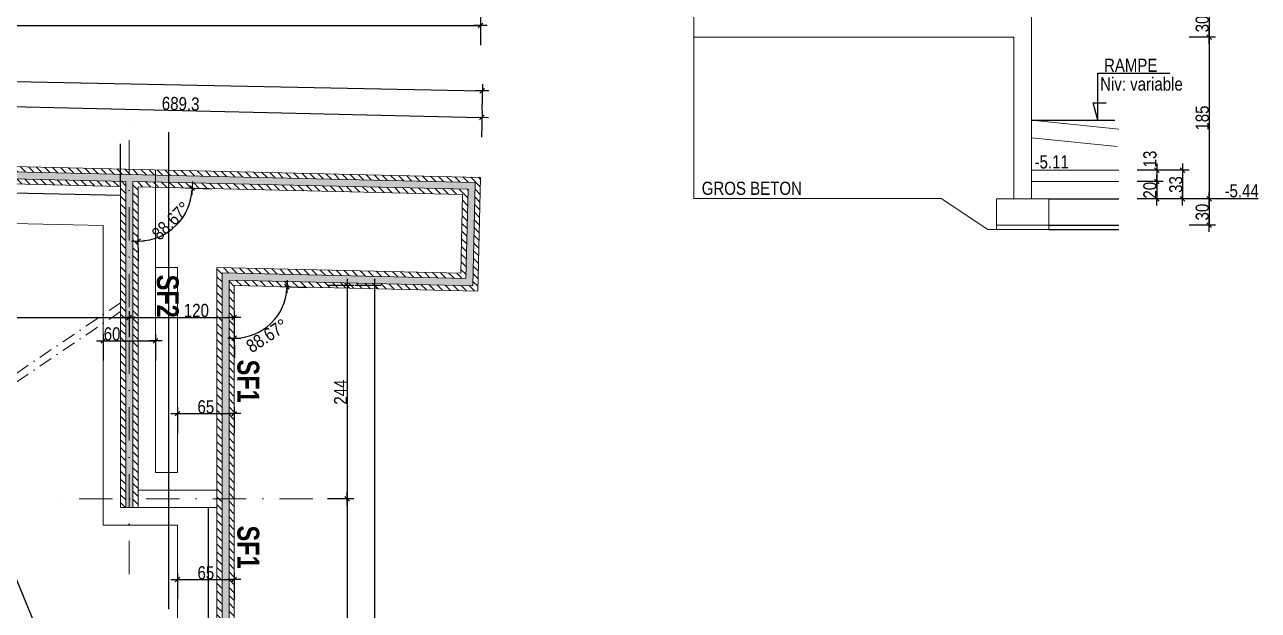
# Model space of a CAD drawing. Header units: centimetres. Extents: x -4990 to 114398, y -61489 to -12305.
# Drawn here: x 66987 to 68397, y -18884 to -18215 of the extents above; entities that cross this region are included whole.
import ezdxf

# ---------------------------------------------------------------- set-up
doc = ezdxf.new("R2010")
doc.units = ezdxf.units.CM
doc.header["$LTSCALE"] = 0.5
doc.linetypes.add('TIRETPT2', pattern=[12.7, 6.35, -3.175, 0, -3.175])
doc.linetypes.add('TIRETPTX2', pattern=[50.8, 25.4, -12.7, 0, -12.7])
doc.layers.get('DEFPOINTS').update_dxf_attribs({"linetype": 'CONTINUOUS'})
for name, color, linetype in [('01_cote_gen', 4, 'CONTINUOUS'), ('01_linteaux', 2, 'CONTINUOUS'), ('01_poch_murs', 253, 'CONTINUOUS'), ('01_texte', 230, 'CONTINUOUS'), ('AA_COTES', 2, 'CONTINUOUS')]:
    doc.layers.add(name, color=color, linetype=linetype)
for name, color, linetype, lineweight in [('01_murs_coup', 5, 'CONTINUOUS', 60), ('01_sem', 42, 'CONTINUOUS', 15), ('01_tram_axes', 2, 'TIRETPTX2', 9)]:
    doc.layers.add(name, color=color, linetype=linetype, lineweight=lineweight)
doc.styles.add('ARIAL NA', font='ARIALN.TTF')
doc.styles.add('impact', font='impact.ttf')
doc.styles.add('STYLE2', font='ARIALN.TTF')
doc.dimstyles.new('JB50', dxfattribs={"dimscale": 0.1, "dimtxt": 150, "dimasz": 15, "dimexe": 0.1, "dimexo": 0.1, "dimgap": 0.09, "dimtad": 1, "dimdec": 1, "dimdsep": 46, "dimtxsty": 'STYLE2', "dimblk1": 'BOND_G', "dimblk2": 'BOND_D', "dimsah": 1, "dimcen": 1.5, "dimdle": 0.01, "dimse1": 1, "dimse2": 1, "dimclrd": 4, "dimclre": 2, "dimclrt": 6, "dimazin": 2, "dimtfac": 2.333333, "dimtdec": 1, "dimtix": 1, "dimtmove": 2, "dimatfit": 3, "dimldrblk": 'BOND_G', "dimfxl": 1, "dimtolj": 1, "dimtzin": 0, "dimarcsym": 0})
pattern_1 = [(315, (86033.132, 37511.667), (4.49012806, 4.49012806), [])]

# ---------------------------------------------------------------- blocks, each defined once
blk = doc.blocks.new('BOND_G')
at = {"layer": 'AA_COTES', "color": 0}
for p, q in [((0, -5), (0, 15)), ((5, 0), (-5, 0)), ((1.77, 1.77), (-1.77, -1.77))]:
    blk.add_line(p, q, dxfattribs=at)
blk = doc.blocks.new('BOND_D')
at = {"layer": 'AA_COTES', "color": 0}
for p, q in [((5, 0), (-5, 0)), ((-1.77, -1.77), (1.77, 1.77)), ((0, 5), (0, -15))]:
    blk.add_line(p, q, dxfattribs=at)
blk = doc.blocks.new('*D1122')
at = {"layer": '01_cote_gen', "color": 4, "lineweight": -2, "transparency": 16777216}
blk.add_line((67386.8, -18514.5), (67386.8, -19461.6), dxfattribs=at)
at = {"layer": 'DEFPOINTS', "color": 0, "transparency": 16777216}
for p in [(67259, -18513), (67344, -19463.1), (67386.8, -19463.1)]:
    blk.add_point(p, dxfattribs=at)
at = {"layer": '01_cote_gen', "color": 4, "lineweight": -2, "transparency": 16777216, "xscale": 1.5, "yscale": 1.5, "zscale": 1.5}
for name, p, rotation in [('BOND_G', (67386.8, -18513), 90), ('BOND_D', (67386.8, -19463.1), 270)]:
    blk.add_blockref(name, p, dxfattribs=dict(at, rotation=rotation))
at = {"layer": '01_cote_gen', "color": 6, "transparency": 16777216, "insert": (67379.1, -18988), "char_height": 15, "attachment_point": 5, "rotation": 90, "style": 'STYLE2'}
blk.add_mtext('\\A1;950', dxfattribs=at)
blk = doc.blocks.new('*D1123')
at = {"layer": '01_cote_gen', "color": 4, "lineweight": -2, "transparency": 16777216}
blk.add_arc((67226.4, -18513), 60.3, 271.4242, 357.2455, dxfattribs=at)
at = {"layer": 'DEFPOINTS', "color": 0, "transparency": 16777216}
for p in [(67226.4, -18513), (67268.6, -18514), (67226.4, -18545.1), (67278.2, -18544)]:
    blk.add_point(p, dxfattribs=at)
at = {"layer": '01_cote_gen', "color": 4, "lineweight": -2, "transparency": 16777216, "xscale": 1.5, "yscale": 1.5, "zscale": 1.5}
for name, p, rotation in [('BOND_D', (67286.7, -18514.4), 87.95762014011619), ('BOND_G', (67226.4, -18573.4), 180.7121090396376)]:
    blk.add_blockref(name, p, dxfattribs=dict(at, rotation=rotation))
at = {"layer": '01_cote_gen', "color": 6, "transparency": 16777216, "insert": (67263.9, -18570.5), "char_height": 15, "attachment_point": 5, "rotation": 33.1056, "style": 'STYLE2'}
blk.add_mtext('\\A1;88.67°', dxfattribs=at)
blk = doc.blocks.new('*D1124')
at = {"layer": '01_cote_gen', "color": 4, "lineweight": -2, "transparency": 16777216}
blk.add_line((67355.4, -18514.5), (67355.4, -18755.5), dxfattribs=at)
at = {"layer": 'DEFPOINTS', "color": 0, "transparency": 16777216}
for p in [(67226.4, -18513), (67307, -18757), (67355.4, -18757)]:
    blk.add_point(p, dxfattribs=at)
at = {"layer": '01_cote_gen', "color": 4, "lineweight": -2, "transparency": 16777216, "xscale": 1.5, "yscale": 1.5, "zscale": 1.5}
for name, p, rotation in [('BOND_G', (67355.4, -18513), 90), ('BOND_D', (67355.4, -18757), 270)]:
    blk.add_blockref(name, p, dxfattribs=dict(at, rotation=rotation))
at = {"layer": '01_cote_gen', "color": 6, "transparency": 16777216, "insert": (67347.9, -18635), "char_height": 15, "attachment_point": 5, "rotation": 90, "style": 'STYLE2'}
blk.add_mtext('\\A1;244', dxfattribs=at)
blk = doc.blocks.new('*D1125')
at = {"layer": '01_cote_gen', "color": 4, "lineweight": -2, "transparency": 16777216}
blk.add_line((67355.4, -18758.5), (67355.4, -19461.6), dxfattribs=at)
at = {"layer": 'DEFPOINTS', "color": 0, "transparency": 16777216}
for p in [(67307, -18757), (67344, -19463.1), (67355.4, -19463.1)]:
    blk.add_point(p, dxfattribs=at)
at = {"layer": '01_cote_gen', "color": 4, "lineweight": -2, "transparency": 16777216, "xscale": 1.5, "yscale": 1.5, "zscale": 1.5}
for name, p, rotation in [('BOND_G', (67355.4, -18757), 90), ('BOND_D', (67355.4, -19463.1), 270)]:
    blk.add_blockref(name, p, dxfattribs=dict(at, rotation=rotation))
at = {"layer": '01_cote_gen', "color": 6, "transparency": 16777216, "insert": (67347.7, -19110), "char_height": 15, "attachment_point": 5, "rotation": 90, "style": 'STYLE2'}
blk.add_mtext('\\A1;706', dxfattribs=at)
blk = doc.blocks.new('*D1132')
at = {"layer": '01_cote_gen', "color": 4, "lineweight": -2, "transparency": 16777216}
blk.add_arc((67116.4, -18400.4), 61.9, 271.3887, 357.281, dxfattribs=at)
at = {"layer": 'DEFPOINTS', "color": 0, "transparency": 16777216}
for p in [(67116.4, -18400.4), (67159.1, -18401.4), (67116.4, -18435.8), (67146.9, -18454.3)]:
    blk.add_point(p, dxfattribs=at)
at = {"layer": '01_cote_gen', "color": 4, "lineweight": -2, "transparency": 16777216, "xscale": 1.5, "yscale": 1.5, "zscale": 1.5}
for name, p, rotation in [('BOND_D', (67178.3, -18401.9), 87.97538188331042), ('BOND_G', (67116.4, -18462.3), 180.6943472963542)]:
    blk.add_blockref(name, p, dxfattribs=dict(at, rotation=rotation))
at = {"layer": '01_cote_gen', "color": 6, "transparency": 16777216, "insert": (67154.3, -18439.2), "char_height": 15, "attachment_point": 5, "rotation": 44.3349, "style": 'STYLE2'}
blk.add_mtext('\\A1;88.67°', dxfattribs=at)
blk = doc.blocks.new('*D1165')
at = {"layer": '01_cote_gen', "color": 4, "lineweight": -2, "transparency": 16777216}
blk.add_line((66777.9, -18549.8), (67104.9, -18549.8), dxfattribs=at)
at = {"layer": 'DEFPOINTS', "color": 0, "transparency": 16777216}
for p in [(67106.4, -18549.8), (67106.4, -18585.2), (66776.4, -18651.7)]:
    blk.add_point(p, dxfattribs=at)
at = {"layer": '01_cote_gen', "color": 4, "lineweight": -2, "transparency": 16777216, "xscale": 1.5, "yscale": 1.5, "zscale": 1.5, "rotation": 180}
blk.add_blockref('BOND_G', (66776.4, -18549.8), dxfattribs=at)
at = {"layer": '01_cote_gen', "color": 4, "lineweight": -2, "transparency": 16777216, "xscale": 1.5, "yscale": 1.5, "zscale": 1.5}
blk.add_blockref('BOND_D', (67106.4, -18549.8), dxfattribs=at)
at = {"layer": '01_cote_gen', "color": 6, "transparency": 16777216, "insert": (66941.4, -18542.2), "char_height": 15, "attachment_point": 5, "style": 'STYLE2'}
blk.add_mtext('\\A1;330', dxfattribs=at)
blk = doc.blocks.new('*D1166')
at = {"layer": '01_cote_gen', "color": 4, "lineweight": -2, "transparency": 16777216}
blk.add_line((67107.9, -18549.8), (67224.9, -18549.8), dxfattribs=at)
at = {"layer": 'DEFPOINTS', "color": 0, "transparency": 16777216}
for p in [(67226.4, -18539.3), (67226.4, -18549.8), (67106.4, -18585.2)]:
    blk.add_point(p, dxfattribs=at)
at = {"layer": '01_cote_gen', "color": 4, "lineweight": -2, "transparency": 16777216, "xscale": 1.5, "yscale": 1.5, "zscale": 1.5, "rotation": 180}
blk.add_blockref('BOND_G', (67106.4, -18549.8), dxfattribs=at)
at = {"layer": '01_cote_gen', "color": 4, "lineweight": -2, "transparency": 16777216, "xscale": 1.5, "yscale": 1.5, "zscale": 1.5}
blk.add_blockref('BOND_D', (67226.4, -18549.8), dxfattribs=at)
at = {"layer": '01_cote_gen', "color": 6, "transparency": 16777216, "insert": (67183.1, -18541.7), "char_height": 15, "attachment_point": 5, "style": 'STYLE2'}
blk.add_mtext('\\A1;120', dxfattribs=at)
blk = doc.blocks.new('*D1301')
at = {"layer": '01_cote_gen', "color": 4, "lineweight": -2, "transparency": 16777216}
blk.add_line((65249.8, -18246.2), (67508.3, -18290.6), dxfattribs=at)
at = {"layer": 'DEFPOINTS', "color": 0, "transparency": 16777216}
for p in [(67509.8, -18290.6), (65246.4, -18345), (67507.9, -18389.5)]:
    blk.add_point(p, dxfattribs=at)
at = {"layer": '01_cote_gen', "color": 4, "lineweight": -2, "transparency": 16777216, "xscale": 1.5, "yscale": 1.5, "zscale": 1.5}
for name, p, rotation in [('BOND_G', (65248.3, -18246.1), 178.8724000723822), ('BOND_D', (67509.8, -18290.6), 358.8724000723822)]:
    blk.add_blockref(name, p, dxfattribs=dict(at, rotation=rotation))
at = {"layer": '01_cote_gen', "color": 6, "transparency": 16777216, "insert": (66379.2, -18260.7), "char_height": 15, "attachment_point": 5, "rotation": 358.8724, "style": 'STYLE2'}
blk.add_mtext('\\A1;2261.9', dxfattribs=at)
blk = doc.blocks.new('*D1302')
at = {"layer": '01_cote_gen', "color": 4, "lineweight": -2, "transparency": 16777216}
blk.add_line((66821.8, -18305.1), (67508, -18321), dxfattribs=at)
at = {"layer": 'DEFPOINTS', "color": 0, "transparency": 16777216}
for p in [(67509.5, -18321.1), (66818.7, -18373.5), (67507.9, -18389.5)]:
    blk.add_point(p, dxfattribs=at)
at = {"layer": '01_cote_gen', "color": 4, "lineweight": -2, "transparency": 16777216, "xscale": 1.5, "yscale": 1.5, "zscale": 1.5}
for name, p, rotation in [('BOND_G', (66820.3, -18305.1), 178.669729179588), ('BOND_D', (67509.5, -18321.1), 358.669729179588)]:
    blk.add_blockref(name, p, dxfattribs=dict(at, rotation=rotation))
at = {"layer": '01_cote_gen', "color": 6, "transparency": 16777216, "insert": (67165.1, -18305.4), "char_height": 15, "attachment_point": 5, "rotation": 358.6697, "style": 'STYLE2'}
blk.add_mtext('\\A1;689.3', dxfattribs=at)
blk = doc.blocks.new('*D1304')
at = {"layer": '01_cote_gen', "color": 4, "lineweight": -2, "transparency": 16777216}
blk.add_line((65884.9, -18215.8), (67506.4, -18215.8), dxfattribs=at)
at = {"layer": 'DEFPOINTS', "color": 0, "transparency": 16777216}
for p in [(67507.9, -18215.8), (65883.4, -18238.3), (67507.9, -18389.5)]:
    blk.add_point(p, dxfattribs=at)
at = {"layer": '01_cote_gen', "color": 4, "lineweight": -2, "transparency": 16777216, "xscale": 1.5, "yscale": 1.5, "zscale": 1.5, "rotation": 180}
blk.add_blockref('BOND_G', (65883.4, -18215.8), dxfattribs=at)
at = {"layer": '01_cote_gen', "color": 4, "lineweight": -2, "transparency": 16777216, "xscale": 1.5, "yscale": 1.5, "zscale": 1.5}
blk.add_blockref('BOND_D', (67507.9, -18215.8), dxfattribs=at)
at = {"layer": '01_cote_gen', "color": 6, "transparency": 16777216, "insert": (66695.7, -18208.2), "char_height": 15, "attachment_point": 5, "style": 'STYLE2'}
blk.add_mtext('\\A1;1624.5', dxfattribs=at)
blk = doc.blocks.new('*D1305')
at = {"layer": '01_cote_gen', "color": 4, "lineweight": -2, "transparency": 16777216}
blk.add_line((65247.9, -18185.8), (67506.4, -18185.8), dxfattribs=at)
at = {"layer": 'DEFPOINTS', "color": 0, "transparency": 16777216}
for p in [(67507.9, -18185.8), (65246.4, -18351.1), (67507.9, -18395.7)]:
    blk.add_point(p, dxfattribs=at)
at = {"layer": '01_cote_gen', "color": 4, "lineweight": -2, "transparency": 16777216, "xscale": 1.5, "yscale": 1.5, "zscale": 1.5, "rotation": 180}
blk.add_blockref('BOND_G', (65246.4, -18185.8), dxfattribs=at)
at = {"layer": '01_cote_gen', "color": 4, "lineweight": -2, "transparency": 16777216, "xscale": 1.5, "yscale": 1.5, "zscale": 1.5}
blk.add_blockref('BOND_D', (67507.9, -18185.8), dxfattribs=at)
at = {"layer": '01_cote_gen', "color": 6, "transparency": 16777216, "insert": (66377.1, -18178.1), "char_height": 15, "attachment_point": 5, "style": 'STYLE2'}
blk.add_mtext('\\A1;2261.5', dxfattribs=at)
blk = doc.blocks.new('*D1336')
at = {"layer": '01_cote_gen', "color": 4, "lineweight": -2, "transparency": 16777216}
blk.add_line((67162.9, -18849.3), (67224.9, -18849.3), dxfattribs=at)
at = {"layer": 'DEFPOINTS', "color": 0, "transparency": 16777216}
for p in [(67161.4, -18850), (67226.4, -18849.3), (67226.4, -18850)]:
    blk.add_point(p, dxfattribs=at)
at = {"layer": '01_cote_gen', "color": 4, "lineweight": -2, "transparency": 16777216, "xscale": 1.5, "yscale": 1.5, "zscale": 1.5, "rotation": 180}
blk.add_blockref('BOND_G', (67161.4, -18849.3), dxfattribs=at)
at = {"layer": '01_cote_gen', "color": 4, "lineweight": -2, "transparency": 16777216, "xscale": 1.5, "yscale": 1.5, "zscale": 1.5}
blk.add_blockref('BOND_D', (67226.4, -18849.3), dxfattribs=at)
at = {"layer": '01_cote_gen', "color": 6, "transparency": 16777216, "insert": (67193.9, -18841.6), "char_height": 15, "attachment_point": 5, "style": 'STYLE2'}
blk.add_mtext('\\A1;65', dxfattribs=at)
blk = doc.blocks.new('*D1337')
at = {"layer": '01_cote_gen', "color": 4, "lineweight": -2, "transparency": 16777216}
blk.add_line((67077.9, -18576.2), (67134.9, -18576.2), dxfattribs=at)
at = {"layer": 'DEFPOINTS', "color": 0, "transparency": 16777216}
for p in [(67076.4, -18576.2), (67136.4, -18576.2), (67136.4, -18576.2)]:
    blk.add_point(p, dxfattribs=at)
at = {"layer": '01_cote_gen', "color": 4, "lineweight": -2, "transparency": 16777216, "xscale": 1.5, "yscale": 1.5, "zscale": 1.5, "rotation": 180}
blk.add_blockref('BOND_G', (67076.4, -18576.2), dxfattribs=at)
at = {"layer": '01_cote_gen', "color": 4, "lineweight": -2, "transparency": 16777216, "xscale": 1.5, "yscale": 1.5, "zscale": 1.5}
blk.add_blockref('BOND_D', (67136.4, -18576.2), dxfattribs=at)
at = {"layer": '01_cote_gen', "color": 6, "transparency": 16777216, "insert": (67086.7, -18568.5), "char_height": 15, "attachment_point": 5, "style": 'STYLE2'}
blk.add_mtext('\\A1;60', dxfattribs=at)
blk = doc.blocks.new('*D1338')
at = {"layer": '01_cote_gen', "color": 4, "lineweight": -2, "transparency": 16777216}
blk.add_line((67162.9, -18659.6), (67224.9, -18659.6), dxfattribs=at)
at = {"layer": 'DEFPOINTS', "color": 0, "transparency": 16777216}
for p in [(67161.4, -18660.3), (67226.4, -18659.6), (67226.4, -18660.3)]:
    blk.add_point(p, dxfattribs=at)
at = {"layer": '01_cote_gen', "color": 4, "lineweight": -2, "transparency": 16777216, "xscale": 1.5, "yscale": 1.5, "zscale": 1.5, "rotation": 180}
blk.add_blockref('BOND_G', (67161.4, -18659.6), dxfattribs=at)
at = {"layer": '01_cote_gen', "color": 4, "lineweight": -2, "transparency": 16777216, "xscale": 1.5, "yscale": 1.5, "zscale": 1.5}
blk.add_blockref('BOND_D', (67226.4, -18659.6), dxfattribs=at)
at = {"layer": '01_cote_gen', "color": 6, "transparency": 16777216, "insert": (67193.9, -18651.9), "char_height": 15, "attachment_point": 5, "style": 'STYLE2'}
blk.add_mtext('\\A1;65', dxfattribs=at)
blk = doc.blocks.new('*D1425')
at = {"layer": '01_cote_gen', "color": 4, "lineweight": -2, "transparency": 16777216}
blk.add_line((68340.6, -18200.7), (68340.6, -18227.7), dxfattribs=at)
at = {"layer": 'DEFPOINTS', "color": 0, "transparency": 16777216}
for p in [(68063.9, -18199.2), (68063.9, -18229.2), (68340.6, -18229.2)]:
    blk.add_point(p, dxfattribs=at)
at = {"layer": '01_cote_gen', "color": 4, "lineweight": -2, "transparency": 16777216, "xscale": 1.5, "yscale": 1.5, "zscale": 1.5}
for name, p, rotation in [('BOND_G', (68340.6, -18199.2), 90), ('BOND_D', (68340.6, -18229.2), 270)]:
    blk.add_blockref(name, p, dxfattribs=dict(at, rotation=rotation))
at = {"layer": '01_cote_gen', "color": 6, "transparency": 16777216, "insert": (68332.9, -18214.2), "char_height": 15, "attachment_point": 5, "rotation": 90, "style": 'STYLE2'}
blk.add_mtext('\\A1;30', dxfattribs=at)
blk = doc.blocks.new('*D1426')
at = {"layer": '01_cote_gen', "color": 4, "lineweight": -2, "transparency": 16777216}
blk.add_line((68340.6, -18230.7), (68340.6, -18412.7), dxfattribs=at)
at = {"layer": 'DEFPOINTS', "color": 0, "transparency": 16777216}
for p in [(68318.1, -18229.2), (68297.6, -18414.2), (68340.6, -18414.2)]:
    blk.add_point(p, dxfattribs=at)
at = {"layer": '01_cote_gen', "color": 4, "lineweight": -2, "transparency": 16777216, "xscale": 1.5, "yscale": 1.5, "zscale": 1.5}
for name, p, rotation in [('BOND_G', (68340.6, -18229.2), 90), ('BOND_D', (68340.6, -18414.2), 270)]:
    blk.add_blockref(name, p, dxfattribs=dict(at, rotation=rotation))
at = {"layer": '01_cote_gen', "color": 6, "transparency": 16777216, "insert": (68332.9, -18321.7), "char_height": 15, "attachment_point": 5, "rotation": 90, "style": 'STYLE2'}
blk.add_mtext('\\A1;185', dxfattribs=at)
blk = doc.blocks.new('*D1427')
at = {"layer": '01_cote_gen', "color": 4, "lineweight": -2, "transparency": 16777216}
blk.add_line((68340.6, -18415.7), (68340.6, -18442.7), dxfattribs=at)
at = {"layer": 'DEFPOINTS', "color": 0, "transparency": 16777216}
for p in [(68318.1, -18414.2), (68297.6, -18444.2), (68340.6, -18444.2)]:
    blk.add_point(p, dxfattribs=at)
at = {"layer": '01_cote_gen', "color": 4, "lineweight": -2, "transparency": 16777216, "xscale": 1.5, "yscale": 1.5, "zscale": 1.5}
for name, p, rotation in [('BOND_G', (68340.6, -18414.2), 90), ('BOND_D', (68340.6, -18444.2), 270)]:
    blk.add_blockref(name, p, dxfattribs=dict(at, rotation=rotation))
at = {"layer": '01_cote_gen', "color": 6, "transparency": 16777216, "insert": (68332.9, -18429.2), "char_height": 15, "attachment_point": 5, "rotation": 90, "style": 'STYLE2'}
blk.add_mtext('\\A1;30', dxfattribs=at)
blk = doc.blocks.new('*D1428')
at = {"layer": '01_cote_gen', "color": 4, "lineweight": -2, "transparency": 16777216}
blk.add_line((68310.4, -18382.7), (68310.4, -18412.7), dxfattribs=at)
at = {"layer": 'DEFPOINTS', "color": 0, "transparency": 16777216}
for p in [(68297.6, -18381.2), (68297.6, -18414.2), (68310.4, -18414.2)]:
    blk.add_point(p, dxfattribs=at)
at = {"layer": '01_cote_gen', "color": 4, "lineweight": -2, "transparency": 16777216, "xscale": 1.5, "yscale": 1.5, "zscale": 1.5}
for name, p, rotation in [('BOND_G', (68310.4, -18381.2), 90), ('BOND_D', (68310.4, -18414.2), 270)]:
    blk.add_blockref(name, p, dxfattribs=dict(at, rotation=rotation))
at = {"layer": '01_cote_gen', "color": 6, "transparency": 16777216, "insert": (68302.7, -18397.7), "char_height": 15, "attachment_point": 5, "rotation": 90, "style": 'STYLE2'}
blk.add_mtext('\\A1;33', dxfattribs=at)
blk = doc.blocks.new('*D1429')
at = {"layer": '01_cote_gen', "color": 4, "lineweight": -2, "transparency": 16777216}
blk.add_line((68280.8, -18395.7), (68280.8, -18412.7), dxfattribs=at)
at = {"layer": 'DEFPOINTS', "color": 0, "transparency": 16777216}
for p in [(68237.6, -18394.2), (68237.6, -18414.2), (68280.8, -18414.2)]:
    blk.add_point(p, dxfattribs=at)
at = {"layer": '01_cote_gen', "color": 4, "lineweight": -2, "transparency": 16777216, "xscale": 1.5, "yscale": 1.5, "zscale": 1.5}
for name, p, rotation in [('BOND_G', (68280.8, -18394.2), 90), ('BOND_D', (68280.8, -18414.2), 270)]:
    blk.add_blockref(name, p, dxfattribs=dict(at, rotation=rotation))
at = {"layer": '01_cote_gen', "color": 6, "transparency": 16777216, "insert": (68273.1, -18404.2), "char_height": 15, "attachment_point": 5, "rotation": 90, "style": 'STYLE2'}
blk.add_mtext('\\A1;20', dxfattribs=at)
blk = doc.blocks.new('*D1430')
at = {"layer": '01_cote_gen', "color": 4, "lineweight": -2, "transparency": 16777216}
blk.add_line((68280.8, -18382.7), (68280.8, -18392.7), dxfattribs=at)
at = {"layer": 'DEFPOINTS', "color": 0, "transparency": 16777216}
for p in [(68237.6, -18381.2), (68237.6, -18394.2), (68280.8, -18394.2)]:
    blk.add_point(p, dxfattribs=at)
at = {"layer": '01_cote_gen', "color": 4, "lineweight": -2, "transparency": 16777216, "xscale": 1.5, "yscale": 1.5, "zscale": 1.5}
for name, p, rotation in [('BOND_G', (68280.8, -18381.2), 90), ('BOND_D', (68280.8, -18394.2), 270)]:
    blk.add_blockref(name, p, dxfattribs=dict(at, rotation=rotation))
at = {"layer": '01_cote_gen', "color": 6, "transparency": 16777216, "insert": (68273.1, -18368.6), "char_height": 15, "attachment_point": 5, "rotation": 90, "style": 'STYLE2'}
blk.add_mtext('\\A1;13', dxfattribs=at)

msp = doc.modelspace()

# ---------------------------------------------------------------- hatches: boundary and pattern name
at = {"layer": '01_poch_murs'}
h = msp.add_hatch(dxfattribs=at)
h.set_pattern_fill('ANSI31', color=256, scale=2, angle=-90)
h.set_pattern_definition(pattern_1)
h.paths.add_polyline_path([(67096.41, -18399.961), (67096.41, -18393.959), (66832.408, -18387.828), (66832.222, -18395.827), (66685.782, -18392.427), (66685.782, -18398.428), (66838.081, -18401.965), (66838.267, -18393.966)])
h.paths.add_polyline_path([(67096.41, -18385.957), (67096.41, -18379.955), (66818.737, -18373.507), (66818.551, -18381.506), (66685.782, -18378.423), (66685.782, -18384.425), (66824.41, -18387.644), (66824.596, -18379.645)])
h = msp.add_hatch(color=256, dxfattribs=at)
h.dxf.hatch_style = 1
h.paths.add_polyline_path([(67096.41, -18393.959), (67096.41, -18385.957), (66824.596, -18379.645), (66824.41, -18387.644), (66628.713, -18383.099), (66628.713, -18391.101), (66832.222, -18395.827), (66832.408, -18387.828)])
h = msp.add_hatch(dxfattribs=at)
h.set_pattern_fill('ANSI31', color=256, scale=2, angle=-90)
h.set_pattern_definition(pattern_1)
h.paths.add_polyline_path([(67106.41, -18386.189), (67106.41, -18380.187), (67096.41, -18379.955), (67096.41, -18385.957)])
h = msp.add_hatch(color=256, dxfattribs=at)
h.dxf.hatch_style = 1
h.paths.add_polyline_path([(67499.019, -18513.338), (67501.758, -18395.37), (67106.41, -18386.189), (67106.41, -18757.011), (67110.41, -18757.011), (67110.41, -18394.284), (67493.575, -18403.182), (67491.207, -18505.154), (67212.41, -18498.68), (67212.41, -18757.011), (67220.41, -18757.011), (67220.41, -18506.868)])
h.paths.add_polyline_path([(67106.41, -18767.011), (67106.41, -18757.011), (67102.41, -18757.011), (67102.41, -18767.011)])
h.paths.add_polyline_path([(67110.41, -18767.011), (67110.41, -18757.011), (67106.41, -18757.011), (67106.41, -18767.011)])
h.paths.add_polyline_path([(67106.41, -18757.011), (67106.41, -18386.189), (67096.41, -18385.957), (67096.41, -18393.959), (67102.41, -18394.098), (67102.41, -18757.011)])
h = msp.add_hatch(dxfattribs=at)
h.set_pattern_fill('ANSI31', color=256, scale=2, angle=-90)
h.set_pattern_definition(pattern_1)
h.paths.add_polyline_path([(67226.41, -18757.011), (67226.41, -18513.009), (67504.878, -18519.476), (67507.896, -18389.511), (67106.41, -18380.187), (67106.41, -18386.189), (67501.758, -18395.37), (67499.019, -18513.338), (67220.41, -18506.868), (67220.41, -18757.011)])
h = msp.add_hatch(dxfattribs=at)
h.set_pattern_fill('ANSI31', color=256, scale=2, angle=-90)
h.set_pattern_definition(pattern_1)
h.paths.add_polyline_path([(67102.41, -18757.011), (67102.41, -18394.098), (67096.41, -18393.959), (67096.41, -18399.961), (67096.41, -18757.011)])
h.paths.add_polyline_path([(67102.41, -18767.011), (67102.41, -18757.011), (67096.41, -18757.011), (67096.41, -18767.011)])
h = msp.add_hatch(dxfattribs=at)
h.set_pattern_fill('ANSI31', color=256, scale=2, angle=-90)
h.set_pattern_definition(pattern_1)
h.paths.add_polyline_path([(67491.207, -18505.154), (67493.575, -18403.182), (67110.41, -18394.284), (67110.41, -18757.011), (67116.41, -18757.011), (67116.41, -18756.011), (67116.41, -18400.425), (67487.437, -18409.041), (67485.347, -18499.017), (67206.41, -18492.539), (67206.41, -18757.011), (67212.41, -18757.011), (67212.41, -18498.68)])
h = msp.add_hatch(dxfattribs=at)
h.set_pattern_fill('ANSI31', color=256, scale=2, angle=-90)
h.set_pattern_definition(pattern_1)
h.paths.add_polyline_path([(67116.41, -18767.011), (67116.41, -18757.011), (67110.41, -18757.011), (67110.41, -18767.011)])
h = msp.add_hatch(dxfattribs=at)
h.set_pattern_fill('ANSI31', color=256, scale=2, angle=-90)
h.set_pattern_definition(pattern_1)
h.paths.add_polyline_path([(67311.403, -19703.865), (67311.402, -19463.059), (67226.41, -19463.059), (67226.41, -18757.011), (67220.41, -18757.011), (67220.41, -19469.059), (67305.402, -19469.059), (67305.403, -19703.865)])
h.paths.add_polyline_path([(67297.403, -19703.865), (67297.402, -19477.059), (67212.41, -19477.059), (67212.41, -18757.011), (67206.41, -18757.011), (67206.41, -18767.011), (67206.41, -19483.059), (67291.402, -19483.059), (67291.403, -19703.865)])
h = msp.add_hatch(color=256, dxfattribs=at)
h.dxf.hatch_style = 1
h.paths.add_polyline_path([(67305.403, -19703.865), (67305.402, -19469.059), (67220.41, -19469.059), (67220.41, -18756.947), (67212.41, -18756.947), (67212.41, -19477.059), (67297.402, -19477.059), (67297.403, -19703.865)])

# ---------------------------------------------------------------- linework, layer by layer
at = {"layer": '01_cote_gen'}
msp.add_line((67151.042, -18337.972), (67151.042, -18883.055), dxfattribs=at)
at = {"layer": '01_linteaux', "linetype": 'Continuous', "lineweight": 0}
for p, q in [((67501.758, -18395.37), (66824.596, -18379.645)), ((66832.408, -18387.828), (67102.41, -18394.098)), ((67102.41, -18394.098), (67102.41, -18767.011)), ((67110.41, -18394.284), (67493.575, -18403.182)), ((67110.41, -18767.011), (67110.41, -18394.284)), ((67499.019, -18513.338), (67501.758, -18395.37)), ((67493.575, -18403.182), (67491.207, -18505.154)), ((67491.207, -18505.154), (67212.41, -18498.68)), ((67212.41, -18498.68), (67212.41, -19477.059)), ((67220.41, -18506.868), (67499.019, -18513.338)), ((67220.41, -19469.059), (67220.41, -18506.868))]:
    msp.add_line(p, q, dxfattribs=at)
at = {"layer": '01_linteaux'}
for p, q in [((68157.646, -18414.224), (68237.646, -18414.224)), ((68157.646, -18444.224), (68237.646, -18444.224)), ((68157.646, -18449.224), (68237.646, -18449.224))]:
    msp.add_line(p, q, dxfattribs=at)
at = {"layer": '01_murs_coup', "linetype": 'Continuous', "lineweight": 0}
for p, q in [((67751.86, -18229.224), (67751.86, -18123.852)), ((68137.646, -18414.224), (68137.646, -18199.224)), ((67751.86, -18229.224), (68117.646, -18229.224)), ((67751.86, -18229.224), (67751.86, -18413.819)), ((68117.646, -18414.224), (68117.646, -18229.224)), ((68237.646, -18334.224), (68137.646, -18324.224)), ((68235.656, -18354.125), (68137.646, -18344.324)), ((67507.896, -18389.511), (66818.737, -18373.507)), ((68137.646, -18381.224), (68237.646, -18381.224)), ((66838.267, -18393.966), (67096.41, -18399.961)), ((67096.41, -18399.961), (67096.41, -18767.011)), ((67116.41, -18400.425), (67487.437, -18409.041)), ((67116.41, -18767.011), (67116.41, -18400.425)), ((67504.878, -18519.476), (67507.896, -18389.511)), ((68137.646, -18394.224), (68237.646, -18394.224)), ((67487.437, -18409.041), (67485.347, -18499.017)), ((68034.538, -18413.819), (67751.86, -18413.819)), ((68087.646, -18449.224), (68034.538, -18413.819)), ((68097.646, -18414.224), (68157.646, -18414.224)), ((68097.646, -18449.224), (68097.646, -18414.224)), ((68157.646, -18449.224), (68157.646, -18414.224)), ((68097.646, -18444.224), (68157.646, -18444.224)), ((68087.646, -18449.224), (68157.646, -18449.224)), ((67485.347, -18499.017), (67206.41, -18492.539)), ((67206.41, -18492.539), (67206.41, -19483.059)), ((67226.41, -18513.009), (67504.878, -18519.476)), ((67226.41, -19463.059), (67226.41, -18513.009)), ((67096.41, -18767.011), (67116.41, -18767.011)), ((67116.41, -18756.011), (67116.41, -18767.011)), ((67206.41, -18767.011), (67206.41, -18756.011))]:
    msp.add_line(p, q, dxfattribs=at)
at = {"layer": '01_poch_murs'}
msp.add_line((67096.41, -18399.961), (67096.41, -18351.239), dxfattribs=at)
at = {"layer": '01_sem', "linetype": 'Continuous', "lineweight": 0}
for p, q in [((67076.41, -18444.508), (66882.198, -18439.998)), ((67076.41, -18444.508), (67076.41, -18787.011)), ((67076.41, -18787.011), (67161.41, -18787.011)), ((67161.41, -18787.011), (67161.41, -19528.039))]:
    msp.add_line(p, q, dxfattribs=at)
at = {"layer": '01_sem'}
for p, q in [((67116.41, -18747.011), (67206.41, -18747.011)), ((67116.41, -18767.011), (67206.41, -18767.011))]:
    msp.add_line(p, q, dxfattribs=at)
at = {"layer": '01_sem', "linetype": 'Continuous', "lineweight": 0}
msp.add_lwpolyline([(67136.41, -18492.539), (67161.41, -18492.539), (67161.41, -18727.011), (67136.41, -18727.011), (67136.41, -18380.884)], dxfattribs=at)
at = {"layer": '01_texte'}
for p, q in [((68213.549, -18324.224), (68213.549, -18270.395)), ((68213.549, -18270.395), (68295.876, -18270.395)), ((68213.549, -18324.224), (68208.141, -18304.429)), ((68208.141, -18304.429), (68223.164, -18304.429)), ((68137.646, -18324.224), (68232.917, -18324.224)), ((66848.032, -18404.196), (67096.178, -18409.958)), ((68396.703, -18414.224), (68348.061, -18414.224)), ((67206.41, -19403.022), (66899.771, -18660.865)), ((67196.41, -18767.011), (67196.41, -19493.059))]:
    msp.add_line(p, q, dxfattribs=at)
msp.add_arc((66451.412, -19102.014), 550, 9.502826, 45.616556, dxfattribs=at)
at = {"layer": '01_tram_axes', "linetype": 'TIRETPTX2', "ltscale": 3}
for p, q in [((67106.41, -18843.035), (67106.41, -18327.423)), ((67316.232, -18757.011), (67021.473, -18757.011))]:
    msp.add_line(p, q, dxfattribs=at)
at = {"layer": '01_tram_axes', "linetype": 'TIRETPT2', "ltscale": 5}
for p, q in [((67096.41, -18532.856), (66674.984, -18817.944)), ((67096.41, -18532.856), (66674.984, -18817.944)), ((67096.41, -18542.964), (66674.984, -18828.053)), ((67096.41, -18542.964), (66674.984, -18828.053))]:
    msp.add_line(p, q, dxfattribs=at)

# ---------------------------------------------------------------- texts
at = {"layer": '01_texte', "style": 'ARIAL NA'}
for s, p in [('RAMPE', (68220.536, -18268.899)), ('Niv: variable', (68216.129, -18290.32)), ('-5.11', (68141.166, -18379.351)), ('GROS BETON', (67760.678, -18409.474)), ('-5.44', (68358.306, -18412.351))]:
    msp.add_text(s, height=15, dxfattribs=at).set_placement(p)
at = {"layer": '01_texte', "style": 'impact'}
for s, p in [('SF2', (67137.914, -18500.756)), ('SF1', (67229.943, -18597.869)), ('SF1', (67229.943, -18787.533))]:
    msp.add_text(s, height=25, rotation=270, dxfattribs=at).set_placement(p)

# ---------------------------------------------------------------- dimensions: what is measured, and where the dimension line sits
at = {"layer": '01_cote_gen'}
for base, p1, p2, picture, middle in [((67507.896, -18185.784), (65246.395, -18351.15), (67507.896, -18395.662), '*D1305', (66377.145, -18178.116)), ((67507.896, -18215.84), (65883.407, -18238.34), (67507.896, -18389.511), '*D1304', (66695.652, -18208.172)), ((67106.41, -18549.823), (66776.401, -18651.715), (67106.41, -18585.229), '*D1165', (66941.406, -18542.155)), ((67226.41, -18659.595), (67161.413, -18660.288), (67226.41, -18660.287), '*D1338', (67193.911, -18651.928)), ((67226.41, -18849.259), (67161.413, -18849.951), (67226.41, -18849.951), '*D1336', (67193.911, -18841.591))]:
    dim = msp.add_linear_dim(base=base, p1=p1, p2=p2, dimstyle='JB50', dxfattribs=at)
    dim.commit()
    dim.dimension.update_dxf_attribs({"geometry": picture, "text_midpoint": middle})
for base, p1, p2, angle, picture, middle in [((68340.561, -18229.224), (68063.934, -18199.224), (68063.934, -18229.224), 90, '*D1425', (68332.894, -18214.224)), ((68340.561, -18414.224), (68318.061, -18229.224), (68297.574, -18414.224), 90, '*D1426', (68332.894, -18321.724)), ((68310.374, -18414.224), (68297.574, -18381.224), (68297.574, -18414.224), 90, '*D1428', (68302.706, -18397.724)), ((68280.809, -18414.224), (68237.646, -18394.224), (68237.646, -18414.224), 90, '*D1429', (68273.141, -18404.224)), ((68340.561, -18444.224), (68318.061, -18414.224), (68297.574, -18444.224), 90, '*D1427', (68332.894, -18429.224)), ((67355.41, -18757.011), (67226.41, -18513.009), (67307.039, -18757.011), 270, '*D1124', (67347.871, -18635.01)), ((67386.7682, -19463.0586), (67259.0203, -18513.0091), (67344.0122, -19463.0586), 270, '*D1122', (67379.1006, -18988.0338)), ((67355.41, -19463.059), (67307.039, -18757.011), (67344.012, -19463.059), 270, '*D1125', (67347.743, -19110.035))]:
    dim = msp.add_linear_dim(base=base, p1=p1, p2=p2, angle=angle, dimstyle='JB50', dxfattribs=at)
    dim.commit()
    dim.dimension.update_dxf_attribs({"geometry": picture, "text_midpoint": middle})
for p1, distance, picture, middle in [((65246.395, -18344.998), 98.882, '*D1301', (66379.242, -18260.725)), ((66818.737, -18373.507), 68.466, '*D1302', (67165.084, -18305.396))]:
    dim = msp.add_aligned_dim(p1=p1, p2=(67507.896, -18389.511), distance=distance, dimstyle='JB50', dxfattribs=at)
    dim.commit()
    dim.dimension.update_dxf_attribs({"geometry": picture, "text_midpoint": middle})
dim = msp.add_linear_dim(base=(68280.809, -18394.224), p1=(68237.646, -18381.224), p2=(68237.646, -18394.224), angle=90, dimstyle='JB50', dxfattribs=at)
dim.commit()
dim.dimension.update_dxf_attribs({"geometry": '*D1430', "text_midpoint": (68273.141, -18368.564), "dimtype": 160})
dim = msp.add_angular_dim_3p(base=(67146.939, -18454.261), center=(67116.41, -18400.425), p1=(67159.148, -18401.417), p2=(67116.41, -18435.807), dimstyle='JB50', dxfattribs=at)
dim.commit()
dim.dimension.update_dxf_attribs({"geometry": '*D1132', "text_midpoint": (67154.303, -18439.208)})
dim = msp.add_angular_dim_3p(base=(67278.198, -18543.987), center=(67226.41, -18513.009), p1=(67268.573, -18513.988), p2=(67226.41, -18545.11), dimstyle='JB50', dxfattribs=at)
dim.commit()
dim.dimension.update_dxf_attribs({"geometry": '*D1123', "text_midpoint": (67263.898, -18570.503), "dimtype": 165})
for base, p1, p2, picture, middle in [((67226.41, -18549.823), (67106.41, -18585.229), (67226.41, -18539.327), '*D1166', (67183.051, -18541.73)), ((67136.41, -18576.199), (67076.41, -18576.199), (67136.41, -18576.199), '*D1337', (67086.691, -18568.532))]:
    dim = msp.add_linear_dim(base=base, p1=p1, p2=p2, dimstyle='JB50', dxfattribs=at)
    dim.commit()
    dim.dimension.update_dxf_attribs({"geometry": picture, "text_midpoint": middle, "dimtype": 160})

doc.saveas('drawing.dxf')
